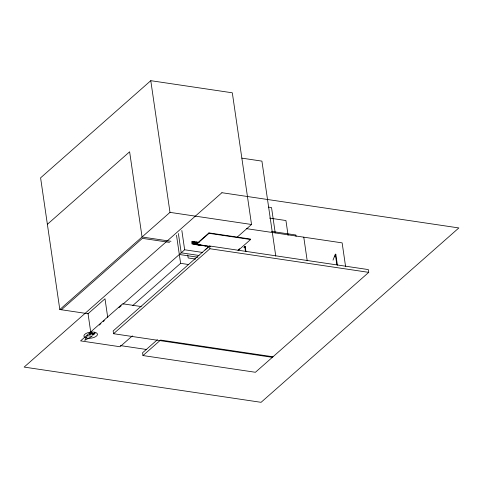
<?xml version="1.0" encoding="UTF-8"?>
<svg xmlns="http://www.w3.org/2000/svg" width="483" height="483" viewBox="0 0 483 483"><rect width="100%" height="100%" fill="white"/><g stroke="black" fill="none" stroke-linecap="round" stroke-linejoin="round"><path stroke-width="0.72" d="M332.998 260.138L335.317 254.233L335.806 254.215L337.418 265.282M334.773 256.841L335.806 254.215M243.879 247.622L244.748 246.475L245.207 246.499L245.95 251.583M244.344 247.646L245.207 246.499M236.833 237.449L251.528 224.492L232.317 92.808L150.781 80.679L40.596 177.835L59.807 309.525L88.516 313.793M47.376 224.311L129.625 151.795L142.056 237.002L170.964 241.301M59.807 309.525L169.992 212.369L251.528 224.492M61.401 309.76L142.394 238.348L169.509 242.381M88.051 313.721L105.004 298.778L107.763 317.705M99.269 325.065L100.971 323.562M103.199 321.6L104.364 320.573M118.987 307.677L121.245 305.691M122.936 304.199L184.657 249.777L202.534 252.434M192.258 243.245L194.015 241.693L194.365 244.072L196.527 244.392M194.927 242.176L192.041 241.748L192.071 243.909L194.081 242.134L197.686 242.671M194.299 243.631L196.056 242.08L198.942 242.508M193.828 242.357L194.112 244.295L196.122 242.52L198.284 242.84M196.339 244.018L208.958 232.891L250.526 239.067L250.592 239.514L237.968 250.641M195.869 242.744L196.152 244.682L209.024 233.331L250.592 239.514M132.686 305.594L180.612 263.332L188.787 264.551M204.581 245.509L192.071 243.909M208.662 246.282L196.152 244.682M157.398 339.712L142.57 352.789L142.974 355.554L255.41 372.278L368.74 272.358L368.336 269.586L209.531 245.974L113.155 330.952L113.559 333.717L272.364 357.329M205.052 250.013L208.879 246.638M113.559 333.717L209.936 248.745L368.74 272.358M132.354 335.86L120.013 346.74L80.583 340.877L122.646 303.789L141.247 306.554M238.451 249.711L239.55 248.745M142.974 355.554L160.549 340.056L272.992 356.774M241.844 158.134L261.919 161.123L275.769 256.068M268.566 207.122L271.531 207.563L275.219 232.866M269.586 218.105L285.936 220.532L288.085 235.287M271.386 231.363L295.868 235.004L296.079 236.447M246.276 228.622L342.139 242.877L345.58 266.489M199.062 242.442L191.974 241.307L192.325 243.686L196.647 244.326M197.088 242.496L198.531 242.714M197.97 244.609L199.413 244.821M204.454 245.569L205.897 245.787M210.503 246.553L196.406 244.458L196.056 242.08M194.112 244.295L205.649 246.01M199.008 255.471L181.203 252.82L178.39 233.537M179.32 254.481L197.909 257.246M195.633 259.069L188.171 257.964L187.736 254.988M90.508 333.318L94.348 333.886M90.007 333.759L93.841 334.333M120.321 345.587L146.331 349.457M335.317 254.233L336.826 264.557M303.771 237.171L307.212 260.784M244.748 246.475L245.491 251.558M208.958 232.891L209.024 233.331M209.531 245.974L209.936 248.745M181.843 230.488L184.657 249.777M176.512 235.245L180.612 263.332M150.781 80.679L169.992 212.369M87.978 313.25L90.81 332.654M87.381 335.637L84.706 340.412L92.072 336.331L87.381 335.637M221.92 192.711L24.15 367.086L261.08 402.321L458.85 227.94L221.92 192.711M91.39 332.539L89.065 334.592L89.916 334.719L92.241 332.666L91.39 332.539M94.372 332.986L92.048 335.033L92.899 335.16L95.223 333.113L94.372 332.986M87.218 338.197A6.859 3.043 -8.3 0 0 97.469 334.387A6.859 3.043 -8.3 0 0 87.32 332.878A6.859 3.043 -8.3 0 0 87.218 338.197"/></g></svg>
